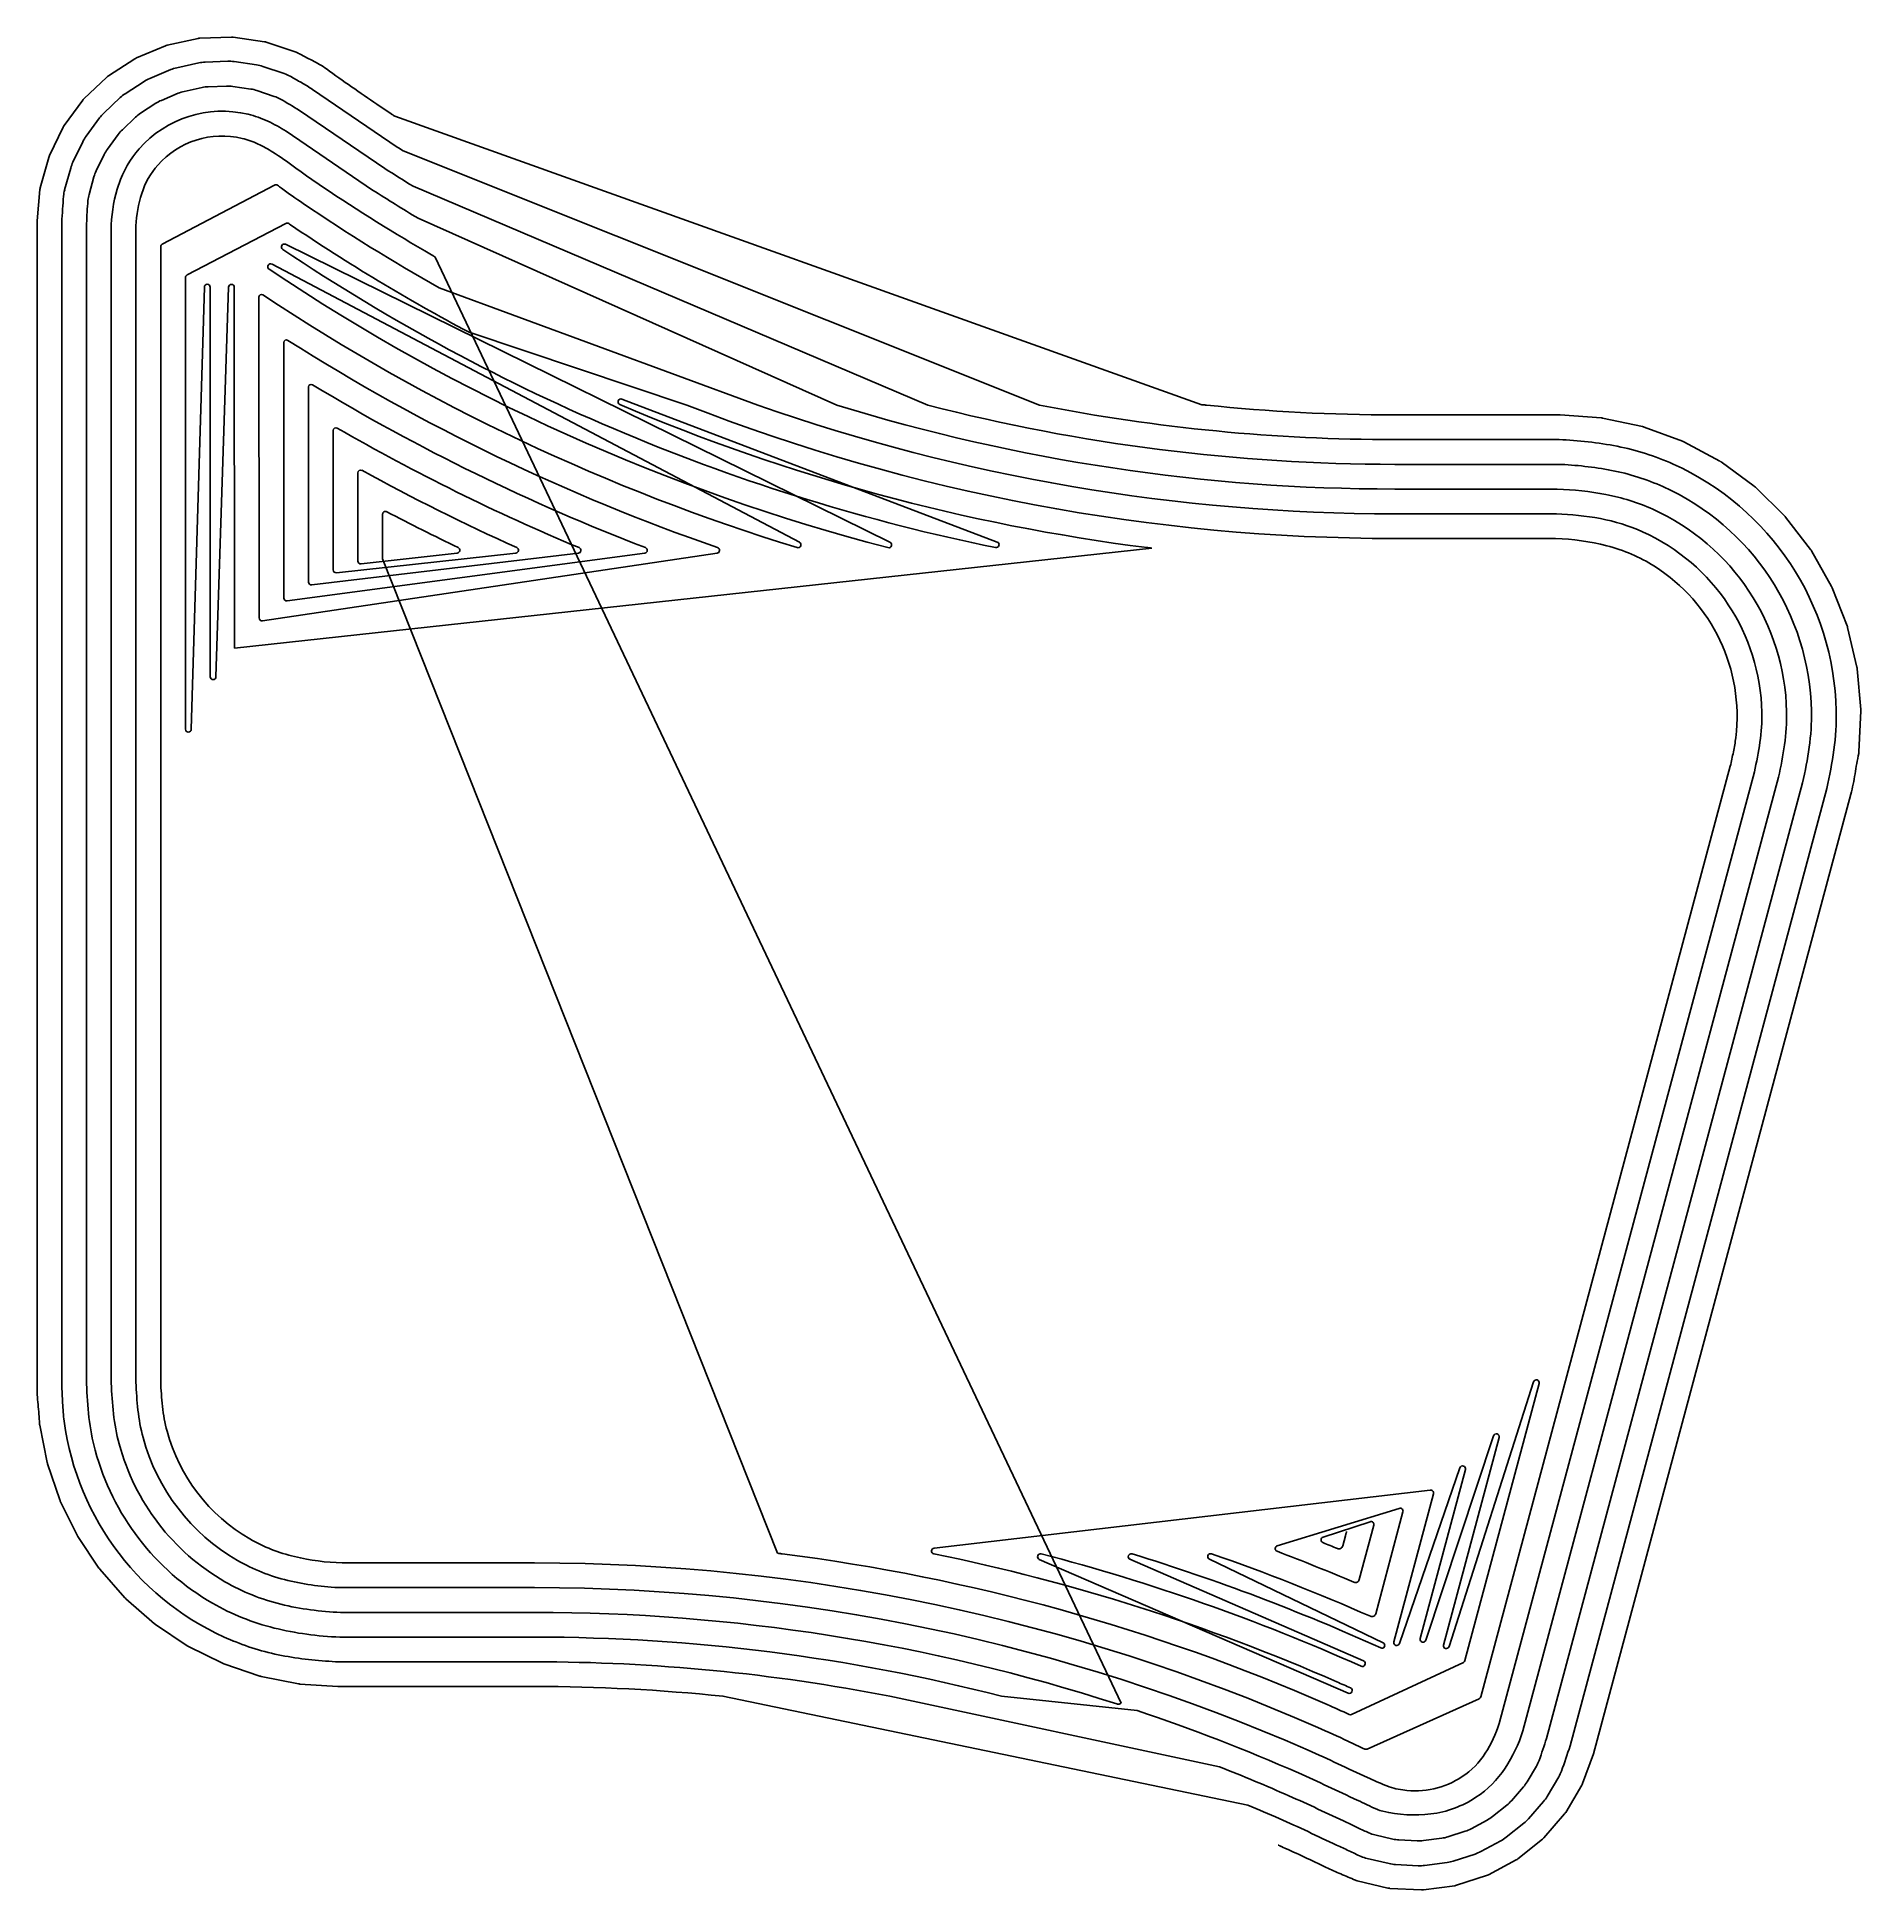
# Model space of a CAD drawing. Extents: x -63 to 63, y -64 to 64.
import ezdxf

# ---------------------------------------------------------------- set-up
doc = ezdxf.new("R2010")
doc.units = 0

msp = doc.modelspace()

# ---------------------------------------------------------------- linework, layer by layer
at = {"layer": '15', "color": 1}
for p, q in [((-53.872, 63.114, -11), (-55.868, 62.277, -11)), ((-51.633, 63.618, -11), (-53.747, 63.153, -11)), ((-49.34, 63.711, -11), (-51.503, 63.634, -11)), ((-47.067, 63.391, -11), (-49.209, 63.704, -11)), ((-44.889, 62.669, -11), (-46.94, 63.361, -11)), ((-55.984, 62.216, -11), (-57.797, 61.034, -11)), ((-53.509, 61.471, -11), (-54.951, 60.867, -11)), ((-51.571, 61.937, -11), (-53.098, 61.601, -11)), ((-49.581, 62.047, -11), (-51.143, 61.991, -11)), ((-47.604, 61.797, -11), (-49.15, 62.023, -11)), ((-45.703, 61.197, -11), (-47.184, 61.697, -11)), ((-57.9, 60.953, -11), (-59.472, 59.465, -11)), ((-55.332, 60.665, -11), (-56.641, 59.812, -11)), ((-51.357, 60.243, -11), (-52.582, 59.974, -11)), ((-49.675, 60.342, -11), (-50.929, 60.297, -11)), ((-48.002, 60.137, -11), (-49.243, 60.319, -11)), ((-46.393, 59.635, -11), (-47.582, 60.037, -11)), ((-37.948, 56.15, -11), (-43.751, 60.108, -11)), ((-59.558, 59.366, -11), (-60.837, 57.62, -11)), ((-56.981, 59.544, -11), (-58.115, 58.47, -11)), ((-54.533, 59.156, -11), (-55.584, 58.471, -11)), ((-52.994, 59.844, -11), (-54.151, 59.359, -11)), ((-38.79, 54.671, -11), (-44.665, 58.67, -11)), ((-60.905, 57.508, -11), (-61.849, 55.561, -11)), ((-58.401, 58.146, -11), (-59.324, 56.885, -11)), ((-55.924, 58.204, -11), (-56.835, 57.341, -11)), ((-59.547, 56.515, -11), (-60.229, 55.109, -11)), ((-57.12, 57.017, -11), (-57.862, 56.005, -11)), ((-39.632, 53.191, -11), (-45.577, 57.233, -11)), ((-61.895, 55.438, -11), (-62.475, 53.353, -11)), ((-58.084, 55.635, -11), (-58.632, 54.506, -11)), ((-60.381, 54.705, -11), (-60.8, 53.2, -11)), ((-58.785, 54.102, -11), (-59.12, 52.893, -11)), ((-62.498, 53.223, -11), (-62.693, 51.068, -11)), ((-62.693, 51.068, -11), (-62.696, -29.002, -11)), ((-60.996, 50.958, -11), (-60.996, -28.971, -11)), ((-59.296, 50.882, -11), (-59.296, -28.915, -11)), ((-57.596, 50.805, -11), (-57.596, -28.859, -11)), ((-55.896, 50.728, -11), (-55.896, -28.804, -11)), ((-54.196, 49.288, -11), (-54.196, -28.748, -11)), ((-52.496, 47.175, -11), (-52.496, 16.109, -11)), ((-50.796, 46.509, -11), (-50.796, 19.718, -11)), ((-49.14, 46.504, -11), (-49.126, 22.002, -11)), ((-47.441, 45.839, -11), (-47.428, 23.76, -11)), ((-45.741, 42.702, -11), (-45.73, 25.133, -11)), ((-44.041, 39.645, -11), (-44.033, 26.233, -11)), ((42.02, 37.723, -11), (30.644, 37.725, -11)), ((44.83, 37.525, -11), (42.02, 37.723, -11)), ((47.686, 36.919, -11), (44.932, 37.51, -11)), ((-42.341, 36.662, -11), (-42.335, 27.07, -11)), ((41.935, 36.025, -11), (30.644, 36.025, -11)), ((50.428, 35.918, -11), (47.785, 36.891, -11)), ((53.003, 34.542, -11), (50.522, 35.876, -11)), ((55.358, 32.818, -11), (53.089, 34.487, -11)), ((-40.641, 33.748, -11), (-40.641, 27.673, -11)), ((41.875, 34.325, -11), (30.644, 34.325, -11)), ((41.815, 32.625, -11), (30.644, 32.625, -11)), ((57.448, 30.779, -11), (55.437, 32.751, -11)), ((-38.941, 30.899, -11), (-38.941, 28.139, -11)), ((41.755, 30.925, -11), (30.644, 30.925, -11)), ((59.231, 28.468, -11), (57.516, 30.703, -11)), ((41.695, 29.225, -11), (30.644, 29.225, -11)), ((60.672, 25.929, -11), (59.288, 28.382, -11)), ((61.741, 23.212, -11), (60.716, 25.836, -11)), ((62.418, 20.373, -11), (61.771, 23.115, -11)), ((62.689, 17.466, -11), (62.434, 20.272, -11)), ((62.55, 14.55, -11), (62.691, 17.364, -11)), ((36.558, -50.439, -11), (53.709, 13.568, -11)), ((37.827, -52.27, -11), (55.366, 13.186, -11)), ((39.449, -52.785, -11), (57.024, 12.804, -11)), ((41.072, -53.299, -11), (58.682, 12.422, -11)), ((42.694, -53.814, -11), (60.339, 12.04, -11)), ((44.304, -54.359, -11), (61.99, 11.633, -11)), ((35.467, -47.942, -11), (40.572, -28.891, -11)), ((-62.511, -31.755, -11), (-62.001, -34.321, -11)), ((33.993, -46.875, -11), (37.817, -32.603, -11)), ((-61.976, -34.413, -11), (-61.135, -36.89, -11)), ((32.396, -46.433, -11), (35.502, -34.808, -11)), ((30.576, -46.663, -11), (33.3, -36.469, -11)), ((-61.099, -36.978, -11), (-59.942, -39.324, -11)), ((29.336, -44.726, -11), (31.208, -37.719, -11)), ((-59.894, -39.406, -11), (-58.441, -41.582, -11)), ((27.067, -40.056, -11), (27.249, -39.373, -11)), ((28.205, -42.378, -11), (29.204, -38.639, -11)), ((-58.383, -41.657, -11), (-56.658, -43.624, -11)), ((-41.715, -41.23, -11), (-28.491, -41.23, -11)), ((-41.77, -42.93, -11), (-28.491, -42.93, -11)), ((-56.591, -43.691, -11), (-54.624, -45.416, -11)), ((-54.548, -45.474, -11), (-52.373, -46.928, -11)), ((-41.826, -44.63, -11), (-28.491, -44.63, -11)), ((-52.291, -46.975, -11), (-49.944, -48.132, -11)), ((-41.882, -46.33, -11), (-28.491, -46.33, -11)), ((-49.857, -48.169, -11), (-47.379, -49.01, -11)), ((-41.937, -48.03, -11), (-28.491, -48.03, -11)), ((-47.287, -49.034, -11), (-44.722, -49.545, -11)), ((-44.627, -49.557, -11), (-42.017, -49.728, -11)), ((-42.017, -49.728, -11), (-28.491, -49.73, -11)), ((43.555, -56.398, -11), (44.304, -54.359, -11)), ((39.737, -56.287, -11), (40.378, -55.203, -11)), ((41.122, -57.285, -11), (41.92, -55.935, -11)), ((38.658, -57.59, -11), (39.484, -56.639, -11)), ((42.393, -58.387, -11), (43.498, -56.517, -11)), ((37.362, -58.676, -11), (38.346, -57.89, -11)), ((39.841, -58.821, -11), (40.869, -57.637, -11)), ((40.893, -60.134, -11), (42.317, -58.493, -11)), ((34.295, -60.068, -11), (35.493, -59.682, -11)), ((35.892, -59.512, -11), (37.001, -58.915, -11)), ((38.304, -60.1, -11), (39.528, -59.121, -11)), ((29.278, -59.932, -11), (30.504, -60.221, -11)), ((30.933, -60.282, -11), (32.19, -60.345, -11)), ((32.624, -60.328, -11), (33.872, -60.163, -11)), ((36.561, -61.082, -11), (37.942, -60.339, -11)), ((39.102, -61.581, -11), (40.798, -60.225, -11)), ((28.738, -61.551, -11), (30.264, -61.911, -11)), ((30.693, -61.972, -11), (32.259, -62.051, -11)), ((32.692, -62.033, -11), (34.247, -61.829, -11)), ((34.67, -61.734, -11), (36.162, -61.252, -11)), ((37.079, -62.683, -11), (38.992, -61.654, -11)), ((28.064, -63.093, -11), (30.178, -63.591, -11)), ((30.308, -63.61, -11), (32.477, -63.719, -11)), ((32.609, -63.714, -11), (34.762, -63.43, -11)), ((34.891, -63.401, -11), (36.958, -62.734, -11))]:
    msp.add_line(p, q, dxfattribs=at)
at = {"layer": '15', "color": 2}
for p, q in [((-38.357, 58.439, -11), (-39.331, 59.095, -11)), ((-38.319, 58.413, -10.996), (-38.357, 58.439, -11)), ((-38.281, 58.387, -10.985), (-38.319, 58.413, -10.996)), ((-38.245, 58.363, -10.967), (-38.281, 58.387, -10.985)), ((-38.211, 58.341, -10.943), (-38.245, 58.363, -10.967)), ((-38.182, 58.321, -10.912), (-38.211, 58.341, -10.943)), ((-38.156, 58.304, -10.876), (-38.182, 58.321, -10.912)), ((-38.136, 58.29, -10.836), (-38.156, 58.304, -10.876)), ((-38.121, 58.28, -10.793), (-38.136, 58.29, -10.836)), ((-38.112, 58.274, -10.747), (-38.121, 58.28, -10.793)), ((-38.109, 58.272, -10.7), (-38.112, 58.274, -10.747)), ((6.228, 38.395, -11), (-37.537, 55.888, -11)), ((-46.375, 53.535, -11), (-54.09, 49.465, -11)), ((-1.459, 38.395, -11), (-36.849, 53.451, -11)), ((-7.704, 38.394, -11), (-36.508, 51.253, -11)), ((-45.595, 50.891, -11), (-52.389, 47.352, -11)), ((-45.611, 49.457, -11), (-4.059, 28.971, -11)), ((-35.579, 48.73, -11), (-36.042, 49.001, -11)), ((-35.539, 48.706, -10.996), (-35.579, 48.73, -11)), ((-35.499, 48.683, -10.985), (-35.539, 48.706, -10.996)), ((-35.462, 48.661, -10.967), (-35.499, 48.683, -10.985)), ((-35.427, 48.641, -10.943), (-35.462, 48.661, -10.967)), ((-35.396, 48.623, -10.912), (-35.427, 48.641, -10.943)), ((-35.37, 48.607, -10.876), (-35.396, 48.623, -10.912)), ((-35.349, 48.595, -10.836), (-35.37, 48.607, -10.876)), ((-35.333, 48.586, -10.793), (-35.349, 48.595, -10.836)), ((-35.324, 48.58, -10.747), (-35.333, 48.586, -10.793)), ((-35.32, 48.578, -10.7), (-35.324, 48.58, -10.747)), ((-35.32, 48.578, -10.625), (-35.32, 48.578, -10.7)), ((-46.545, 48.092, -11), (-10.291, 28.968, -11)), ((-52.096, 16.103, -11), (-51.196, 46.515, -11)), ((-50.397, 19.712, -11), (-49.54, 46.511, -11)), ((-13.141, 38.395, -11), (-35.055, 46.473, -11)), ((-18.025, 38.394, -11), (-33, 43.408, -11)), ((-22.487, 38.815, -11), (3.309, 28.982, -11)), ((17.386, 38.428, -10.747), (17.383, 38.429, -10.7)), ((17.397, 38.427, -10.793), (17.386, 38.428, -10.747)), ((17.415, 38.425, -10.836), (17.397, 38.427, -10.793)), ((17.439, 38.423, -10.876), (17.415, 38.425, -10.836)), ((17.47, 38.42, -10.912), (17.439, 38.423, -10.876)), ((17.506, 38.416, -10.943), (17.47, 38.42, -10.912)), ((17.545, 38.412, -10.967), (17.506, 38.416, -10.943)), ((17.589, 38.407, -10.985), (17.545, 38.412, -10.967)), ((17.634, 38.402, -10.996), (17.589, 38.407, -10.985)), ((17.681, 38.398, -11), (17.634, 38.402, -10.996)), ((17.693, 38.396, -11), (17.681, 38.398, -11)), ((-47.199, 23.562, -11), (-15.952, 28.213, -11)), ((-45.504, 24.935, -11), (-20.916, 28.216, -11)), ((-43.809, 26.035, -11), (-25.485, 28.215, -11)), ((-42.113, 26.871, -11), (-29.776, 28.222, -11)), ((-40.419, 27.475, -11), (-33.81, 28.221, -11)), ((-38.941, 28.139, -11), (-38.941, 28.127, -11)), ((-38.941, 28.127, -11), (-38.941, 28.08, -10.996)), ((-38.941, 28.08, -10.996), (-38.941, 28.034, -10.985)), ((13.655, 28.595, -11), (13.625, 28.598, -11)), ((13.701, 28.589, -10.996), (13.655, 28.595, -11)), ((13.747, 28.583, -10.985), (13.701, 28.589, -10.996)), ((13.79, 28.577, -10.967), (13.747, 28.583, -10.985)), ((13.83, 28.572, -10.943), (13.79, 28.577, -10.967)), ((13.865, 28.568, -10.912), (13.83, 28.572, -10.943)), ((13.896, 28.564, -10.876), (13.865, 28.568, -10.912)), ((13.92, 28.561, -10.836), (13.896, 28.564, -10.876)), ((13.938, 28.559, -10.793), (13.92, 28.561, -10.836)), ((13.949, 28.557, -10.747), (13.938, 28.559, -10.793)), ((13.952, 28.557, -10.7), (13.949, 28.557, -10.747)), ((13.952, 28.557, 0.6), (13.952, 28.557, -10.7)), ((-38.941, 28.034, -10.985), (-38.941, 27.991, -10.967)), ((-38.941, 27.991, -10.967), (-38.941, 27.951, -10.943)), ((-38.941, 27.951, -10.943), (-38.941, 27.915, -10.912)), ((-38.941, 27.915, -10.912), (-38.941, 27.884, -10.876)), ((-38.941, 27.884, -10.876), (-38.941, 27.86, -10.836)), ((-38.941, 27.86, -10.836), (-38.941, 27.842, -10.793)), ((-38.941, 27.842, -10.793), (-38.941, 27.831, -10.747)), ((-38.941, 27.831, -10.747), (-38.941, 27.827, -10.7)), ((-49.126, 22.002, -11), (-49.126, 21.99, -11)), ((-49.126, 21.99, -11), (-49.126, 21.943, -10.996)), ((-49.126, 21.943, -10.996), (-49.126, 21.897, -10.985)), ((-49.126, 21.897, -10.985), (-49.126, 21.854, -10.967)), ((-49.126, 21.854, -10.967), (-49.126, 21.814, -10.943)), ((-49.126, 21.814, -10.943), (-49.126, 21.778, -10.912)), ((-49.126, 21.778, -10.912), (-49.126, 21.747, -10.876)), ((-49.126, 21.747, -10.876), (-49.126, 21.723, -10.836)), ((-49.126, 21.723, -10.836), (-49.126, 21.705, -10.793)), ((-49.126, 21.705, -10.793), (-49.126, 21.694, -10.747)), ((-49.126, 21.694, -10.747), (-49.126, 21.69, -10.7)), ((40.188, -28.778, -11), (34.377, -46.987, -11)), ((37.434, -32.488, -11), (32.779, -46.547, -11)), ((35.12, -34.691, -11), (30.959, -46.779, -11)), ((33.084, -36.218, -11), (-1.029, -40.209, -11)), ((30.956, -37.476, -11), (22.565, -40.053, -11)), ((28.948, -38.397, -11), (25.713, -39.46, -11)), ((27.249, -39.373, -11), (27.252, -39.362, -11)), ((27.252, -39.362, -11), (27.265, -39.316, -10.996)), ((27.265, -39.316, -10.996), (27.276, -39.272, -10.985)), ((27.276, -39.272, -10.985), (27.288, -39.23, -10.967)), ((27.288, -39.23, -10.967), (27.298, -39.191, -10.943)), ((27.298, -39.191, -10.943), (27.307, -39.157, -10.912)), ((27.307, -39.157, -10.912), (27.315, -39.127, -10.876)), ((27.315, -39.127, -10.876), (27.321, -39.103, -10.836)), ((27.321, -39.103, -10.836), (27.326, -39.086, -10.793)), ((27.326, -39.086, -10.793), (27.329, -39.075, -10.747)), ((27.329, -39.075, -10.747), (27.33, -39.072, -10.7)), ((-11.8, -40.562, 0.6), (-11.8, -40.562, -10.7)), ((-11.8, -40.562, -10.7), (-11.796, -40.562, -10.747)), ((-11.796, -40.562, -10.747), (-11.785, -40.563, -10.793)), ((-11.785, -40.563, -10.793), (-11.767, -40.566, -10.836)), ((-11.767, -40.566, -10.836), (-11.743, -40.569, -10.876)), ((-11.743, -40.569, -10.876), (-11.713, -40.573, -10.912)), ((-11.713, -40.573, -10.912), (-11.677, -40.577, -10.943)), ((-11.677, -40.577, -10.943), (-11.637, -40.582, -10.967)), ((-11.637, -40.582, -10.967), (-11.594, -40.588, -10.985)), ((-11.594, -40.588, -10.985), (-11.549, -40.593, -10.996)), ((-11.549, -40.593, -10.996), (-11.502, -40.599, -11)), ((-11.502, -40.599, -11), (-11.472, -40.603, -11)), ((27.439, -50.193, -11), (6.204, -40.983, -11)), ((28.49, -47.971, -11), (12.441, -40.981, -11)), ((29.844, -46.718, -11), (17.9, -40.974, -11)), ((27.676, -51.653, -11), (35.359, -48.071, -11)), ((-15.54, -50.401, -11), (20.55, -57.885, -11)), ((-4.075, -50.4, -11), (18.602, -55.259, -11)), ((3.611, -50.399, -11), (12.933, -51.387, -11)), ((11.542, -50.93, -11), (11.58, -50.939, -10.992)), ((11.58, -50.939, -10.992), (11.618, -50.944, -10.985)), ((11.618, -50.944, -10.985), (11.656, -50.943, -10.977)), ((11.656, -50.943, -10.977), (11.704, -50.936, -10.945)), ((11.704, -50.936, -10.945), (11.75, -50.921, -10.912)), ((11.75, -50.921, -10.912), (11.779, -50.907, -10.863)), ((11.779, -50.907, -10.863), (11.807, -50.89, -10.815)), ((11.807, -50.89, -10.815), (11.825, -50.876, -10.7)), ((28.745, -54.031, -11), (36.447, -50.57, -11)), ((22.634, -60.639, 0.6), (22.634, -60.639, -10.7)), ((22.634, -60.639, -10.7), (22.637, -60.64, -10.747)), ((22.637, -60.64, -10.747), (22.647, -60.645, -10.793)), ((22.647, -60.645, -10.793), (22.664, -60.652, -10.836)), ((22.664, -60.652, -10.836), (22.686, -60.662, -10.876)), ((22.686, -60.662, -10.876), (22.714, -60.675, -10.912)), ((22.714, -60.675, -10.912), (22.747, -60.689, -10.943)), ((22.747, -60.689, -10.943), (22.783, -60.706, -10.967)), ((22.783, -60.706, -10.967), (22.823, -60.724, -10.985)), ((22.823, -60.724, -10.985), (22.865, -60.743, -10.996)), ((22.865, -60.743, -10.996), (22.908, -60.762, -11)), ((22.908, -60.762, -11), (22.935, -60.774, -11))]:
    msp.add_line(p, q, dxfattribs=at)
at = {"layer": '15', "color": 3}
for p, q in [((17.383, 38.429, 5), (-38.109, 58.272, 5)), ((11.825, -50.876, 5), (-35.32, 48.578, 5)), ((17.383, 38.429, -10.7), (17.383, 38.429, 5)), ((-49.126, 21.69, 5), (13.952, 28.557, 5)), ((-38.941, 27.827, -10.7), (-38.941, 27.827, 5)), ((-38.941, 27.827, 5), (-11.8, -40.562, 5)), ((-49.126, 21.69, -10.7), (-49.126, 21.69, 5)), ((27.33, -39.072, -10.7), (27.33, -39.072, 15)), ((11.825, -50.876, -10.7), (11.825, -50.876, 5)), ((22.634, -60.639, 15), (22.634, -60.639, 15)), ((22.634, -60.639, 15), (22.634, -60.639, 5))]:
    msp.add_line(p, q, dxfattribs=at)
at = {"layer": '15', "color": 4}
for p, q in [((-38.109, 58.272, 5), (-38.109, 58.272, -10.7)), ((-35.32, 48.578, 5), (-35.32, 48.578, -10.625)), ((13.952, 28.557, 5), (13.952, 28.557, 0.6)), ((-11.8, -40.562, 5), (-11.8, -40.562, 0.6)), ((22.634, -60.639, 5), (22.634, -60.639, 0.6))]:
    msp.add_line(p, q, dxfattribs=at)
at = {"layer": '15', "color": 1}
for centre, radius, start, end in [((-53.591, 62.443, -11), 0.727, 102.39039, 112.7396), ((-51.477, 62.907, -11), 0.727, 92.04424, 102.39045), ((-49.314, 62.985, -11), 0.727, 81.69537, 92.04423), ((-47.172, 62.672, -11), 0.727, 71.34816, 81.69537), ((-45.122, 61.98, -11), 0.727, 60.99891, 71.34825), ((-34.934, 80.357, -11), 20.285, -119.00112, -115.81927), ((-55.587, 61.606, -11), 0.727, 112.73937, 123.08703), ((-52.584, 59.262, -11), 2.395, 102.39043, 112.73944), ((-51.058, 59.597, -11), 2.395, 92.04418, 102.39043), ((-49.496, 59.653, -11), 2.395, 81.69547, 92.04418), ((-47.95, 59.427, -11), 2.395, 71.34826, 81.69547), ((-46.469, 58.928, -11), 2.395, 60.9989, 71.34826), ((-46.561, 56.328, -11), 6.409, 54.09895, 64.18076), ((30.646, 162.98, -11), 125.255, -125.90104, -123.96416), ((-57.4, 60.425, -11), 0.727, 123.08728, 133.43307), ((-54.025, 58.658, -11), 2.395, 112.73944, 123.08728), ((-52.069, 57.635, -11), 2.395, 102.39036, 112.73935), ((-50.843, 57.904, -11), 2.395, 92.04418, 102.39043), ((-49.589, 57.949, -11), 2.395, 81.69546, 92.04419), ((-48.348, 57.767, -11), 2.395, 71.34826, 81.69547), ((-67.346, 21.267, -11), 45.455, 59.86088, 60.99888), ((-55.82, 41.119, -11), 22.5, 57.56178, 59.86089), ((-58.972, 58.937, -11), 0.727, 133.43285, 143.78173), ((-55.334, 57.805, -11), 2.395, 123.08715, 133.43301), ((-53.226, 57.15, -11), 2.395, 112.73935, 123.08728), ((-47.159, 57.366, -11), 2.395, 60.9989, 71.34826), ((-58.936, 36.121, -11), 26.686, 57.67103, 60.99888), ((-60.25, 57.191, -11), 0.727, 143.78197, 154.13109), ((-56.469, 56.731, -11), 2.395, 133.43301, 143.78185), ((-54.277, 56.465, -11), 2.395, 123.08728, 133.43308), ((-49.969, 51.002, -11), 7.61, 76.52318, 138.60746), ((-49.837, 51.553, -11), 7.044, 64.79819, 76.52184), ((-51.722, 47.547, -11), 11.47, 57.60696, 64.7982), ((-57.392, 55.47, -11), 2.395, 143.78185, 154.13106), ((-55.188, 55.602, -11), 2.395, 133.43308, 143.78191), ((-49.969, 51.002, -11), 5.903, 76.5236, 138.60745), ((-49.874, 51.397, -11), 5.496, 64.43008, 76.52182), ((-51.714, 47.552, -11), 9.759, 57.62889, 64.43009), ((30.644, 162.975, -11), 126.95, -122.70457, -122.48465), ((-61.195, 55.243, -11), 0.727, 154.13109, 164.47782), ((-58.074, 54.064, -11), 2.395, 154.1311, 164.4778), ((-55.929, 54.59, -11), 2.395, 143.78191, 154.13118), ((-50.381, 51.365, -11), 7.06, 138.60746, 161.69109), ((-50.318, 51.31, -11), 5.437, 138.60747, 162.50312), ((-59.479, 35.304, -11), 24.261, 53.35832, 57.62888), ((-56.477, 53.461, -11), 2.395, 154.13115, 164.47789), ((-47.278, 50.339, -11), 10.329, 161.69108, 177.41272), ((-19.964, 88.43, -11), 41.95, -126.64169, -124.17226), ((30.644, 162.975, -11), 132.05, -124.17227, -120.33191), ((30.644, 162.975, -11), 128.65, -122.66426, -121.64318), ((-61.774, 53.158, -11), 0.727, 164.47819, 174.82549), ((-16.493, 48.947, -11), 44.548, 175.07171, 177.41273), ((-58.492, 52.559, -11), 2.395, 164.47789, 174.8255), ((-35.955, 50.363, -11), 23.338, 174.82547, 176.77668), ((-56.813, 52.252, -11), 2.395, 164.47789, 174.8255), ((-47.23, 50.336, -11), 8.675, 162.50309, 177.41271), ((-60.625, 33.478, -11), 24.714, 53.41086, 54.19116), ((-20.483, 87.55, -11), 42.63, -126.58915, -124.13171), ((30.644, 162.975, -11), 133.75, -124.13171, -119.42012), ((30.644, 162.975, -11), 130.35, -122.62475, -121.00858), ((12.221, 47.65, -11), 71.59, 176.77667, 177.41273), ((-21.001, 86.672, -11), 43.312, -124.27002, -124.09192), ((30.644, 162.975, -11), 135.45, -124.09193, -118.0258), ((30.644, 162.975, -11), 137.15, -123.88003, -101.54381), ((30.787, 163.18, -11), 139.055, -123.89009, -104.5719), ((-47.266, 45.839, -11), 0.175, 56.37057, 180), ((30.793, 163.199, -11), 140.774, -123.62914, -107.03335), ((-45.563, 42.702, -11), 0.178, 57.63982, 180), ((30.8, 163.22, -11), 142.495, -122.35926, -109.13755), ((-43.86, 39.645, -11), 0.182, 58.86377, 180), ((30.806, 163.243, -11), 144.218, -121.1364, -110.99748), ((30.644, 162.975, -11), 135.45, -113.16382, -97.21823), ((30.644, 162.975, -11), 133.75, -111.33878, -90), ((30.644, 162.975, -11), 132.05, -109.36452, -90), ((30.644, 162.975, -11), 130.35, -107.10946, -90), ((30.644, 162.975, -11), 128.65, -104.45003, -90), ((30.644, 162.975, -11), 126.95, -101.08899, -90), ((30.646, 162.98, -11), 125.255, -95.93592, -90.0008), ((44.779, 36.799, -11), 0.727, 77.88538, 85.96132), ((-42.156, 36.662, -11), 0.185, 60.04355, 180), ((30.813, 163.267, -11), 145.943, -119.95717, -112.66796), ((41.032, 10.415, -11), 25.625, 78.96332, 87.98067), ((47.534, 36.208, -11), 0.727, 69.80702, 77.88557), ((50.177, 35.236, -11), 0.727, 61.731, 69.80692), ((42.581, 18.357, -11), 17.534, 65.76903, 78.96332), ((52.659, 33.901, -11), 0.727, 53.65327, 61.73112), ((-40.453, 33.748, -11), 0.188, 61.18051, 180), ((30.82, 163.294, -11), 147.669, -118.81854, -114.20125), ((41.033, 10.446, -11), 23.894, 79.10087, 87.98067), ((42.538, 18.262, -11), 15.935, 65.76902, 79.10086), ((41.969, 16.998, -11), 19.025, 1.15402, 65.76903), ((41.034, 10.463, -11), 22.175, 79.26532, 87.98067), ((42.493, 18.162, -11), 14.339, 65.76903, 79.26532), ((41.969, 16.998, -11), 17.321, 1.1541, 65.76903), ((54.928, 32.232, -11), 0.727, 45.5766, 53.65338), ((-38.75, 30.899, -11), 0.192, 62.28146, 180), ((30.827, 163.323, -11), 149.398, -117.71783, -115.60846), ((41.034, 10.461, -11), 20.477, 79.46541, 87.98067), ((42.446, 18.058, -11), 12.749, 65.76902, 79.46541), ((41.969, 16.998, -11), 15.616, 1.15422, 65.76902), ((56.939, 30.26, -11), 0.727, 37.5, 45.5767), ((41.969, 16.998, -11), 13.912, 1.15435, 65.76902), ((41.104, 12.461, -11), 16.775, 75.79157, 87.98068), ((42.442, 17.746, -11), 11.323, 57.69214, 75.79156), ((58.654, 28.025, -11), 0.727, 29.42319, 37.49994), ((41.969, 16.998, -11), 12.208, -6.92326, 57.69213), ((60.038, 25.571, -11), 0.727, 21.34662, 29.42334), ((61.064, 22.948, -11), 0.727, 13.26913, 21.34673), ((61.71, 20.206, -11), 0.727, 5.19156, 13.26921), ((43.414, 17.027, -11), 12.466, -8.35198, 1.15306), ((43.639, 17.031, -11), 13.946, -8.20656, 1.15307), ((43.859, 17.036, -11), 15.431, -8.08571, 1.15306), ((44.074, 17.04, -11), 16.92, -7.98367, 1.15306), ((61.965, 17.4, -11), 0.727, -2.88522, 5.19158), ((42.841, 16.892, -11), 11.33, -11.96882, -6.92274), ((-1.364, 26.263, -11), 56.517, -12.98009, -11.96882), ((30.439, 18.932, -11), 25.581, -12.98009, -8.35198), ((30.401, 18.941, -11), 27.321, -12.98009, -8.20657), ((30.321, 18.959, -11), 29.105, -12.98009, -8.08571), ((30.211, 18.984, -11), 30.918, -12.98009, -7.98367), ((103.963, 6.426, -11), 42.196, 169.03988, 170.98766), ((61.823, 14.587, -11), 0.727, -10.96008, -2.88537), ((48.726, 15.187, -11), 13.732, -15.00006, -9.01234), ((-48.96, -29.002, -11), 13.737, 180, -174.44201), ((16.014, -26.45, -11), 77.052, -178.12501, -177.1876), ((-30.206, -27.963, -11), 29.106, -178.12501, -173.57963), ((-30.288, -27.965, -11), 27.323, -178.12501, -173.69178), ((-30.327, -27.967, -11), 25.583, -178.12501, -173.82672), ((-30.305, -27.966, -11), 23.904, -178.12502, -173.99216), ((-104.646, -34.421, -11), 42.213, 3.74997, 5.55798), ((-45.551, -29.474, -11), 15.412, -177.1876, -172.4999), ((-43.143, -29.317, -11), 10.996, -173.99216, -165.0002), ((-61.798, -31.613, -11), 0.727, -176.24996, -168.74978), ((-41.969, -29.002, -11), 19.025, -172.50028, -112.49953), ((-43.795, -29.492, -11), 15.431, -173.57962, -165.00019), ((-43.584, -29.435, -11), 13.946, -173.69179, -165.0002), ((-43.367, -29.377, -11), 12.467, -173.82672, -165.0002), ((-41.969, -29.003, -11), 15.617, -165.00036, -119.99964), ((-41.969, -29.003, -11), 13.914, -165.00037, -119.99963), ((-41.969, -29.003, -11), 12.21, -165.00038, -119.99965), ((-61.288, -34.179, -11), 0.727, -168.74978, -161.25045), ((-41.969, -29.003, -11), 17.321, -165.00035, -119.99964), ((-60.447, -36.656, -11), 0.727, -161.25074, -153.74934), ((-59.29, -39.002, -11), 0.727, -153.74948, -146.24875), ((-42.411, -29.767, -11), 11.328, -119.99965, -103.19549), ((-28.491, -174.98, -11), 135.45, 66.27603, 82.78177), ((-28.491, -174.98, -11), 137.15, 66.28707, 78.45619), ((-28.691, -175.399, -11), 139.269, 65.8315, 75.43419), ((-28.698, -175.43, -11), 141.001, 65.54418, 72.97745), ((-28.705, -175.464, -11), 142.735, 66.16672, 70.87776), ((-28.713, -175.501, -11), 144.471, 66.95649, 69.21583), ((-28.721, -175.54, -11), 146.21, 67.72633, 68.14765), ((26.802, -39.985, -11), 0.275, -112.27385, -14.99959), ((-57.836, -41.178, -11), 0.727, -146.2485, -138.75037), ((-42.448, -29.832, -11), 12.957, -119.99964, -103.46093), ((-41.166, -24.457, -11), 16.782, -103.19548, -91.87499), ((-28.491, -174.98, -11), 133.75, 66.26477, 90), ((-42.483, -29.891, -11), 14.591, -119.99965, -103.67299), ((-41.166, -24.477, -11), 18.463, -103.46093, -91.87498), ((-28.491, -174.98, -11), 132.05, 66.2533, 90), ((27.943, -42.308, -11), 0.271, -113.04341, -15.00021), ((-56.111, -43.145, -11), 0.727, -138.75037, -131.25132), ((-42.515, -29.948, -11), 16.23, -119.99964, -103.84629), ((-41.166, -24.481, -11), 20.159, -103.67298, -91.87499), ((-54.144, -44.869, -11), 0.727, -131.25113, -123.74934), ((-41.166, -24.475, -11), 21.866, -103.84629, -91.87499), ((-28.491, -174.98, -11), 130.35, 72.11385, 90), ((29.078, -44.657, -11), 0.267, -113.83303, -14.99969), ((-51.969, -46.323, -11), 0.727, -123.74959, -116.24958), ((-42.539, -30.377, -11), 17.537, -112.49952, -100.2488), ((-28.491, -174.98, -11), 128.65, 75.54997, 90), ((-49.623, -47.48, -11), 0.727, -116.24971, -108.74955), ((-41.099, -22.413, -11), 25.63, -100.24881, -91.87499), ((-28.491, -174.98, -11), 126.95, 78.91102, 90), ((-47.146, -48.321, -11), 0.727, -108.74926, -101.25052), ((-44.58, -48.831, -11), 0.727, -101.25052, -93.75004), ((-9.736, -132.279, -11), 90.512, 65.63725, 66.28707), ((-28.493, -174.987, -11), 125.258, 84.06418, 89.9992), ((-28.491, -174.98, -11), 130.35, 66.2416, 71.4703), ((-9.893, -132.66, -11), 89.224, 65.21698, 66.27603), ((-10.052, -133.043, -11), 87.938, 64.77867, 66.26477), ((128.681, 161.494, -11), 237.636, -115.22133, -114.91296), ((29.559, -49.648, -11), 8.674, -32.55961, -17.59605), ((29.605, -49.663, -11), 10.328, -33.3741, -17.59605), ((-24.855, -32.391, -11), 69.162, -18.2568, -17.59604), ((-10.211, -133.427, -11), 86.654, 64.76313, 66.2533), ((32.287, -51.39, -11), 5.437, -56.53755, -32.55959), ((18.399, -46.66, -11), 23.615, -20.19203, -18.2568), ((0.573, -40.456, -11), 44.188, -19.96457, -17.59604), ((-28.491, -174.98, -11), 128.65, 66.22967, 68.52731), ((-10.371, -133.814, -11), 85.372, 64.74729, 66.2416), ((125.235, 153.93, -11), 231.025, -115.23687, -114.67794), ((41.904, -27.43, -11), 31.436, -114.67794, -112.33101), ((32.031, -51.003, -11), 5.902, -98.07779, -56.53755), ((32.333, -51.46, -11), 7.061, -56.53756, -33.3741), ((38.316, -53.985, -11), 2.395, -30.57467, -20.19203), ((39.858, -54.716, -11), 2.395, -30.57467, -20.19208), ((-10.532, -134.202, -11), 84.093, 64.73114, 66.22967), ((121.847, 146.493, -11), 224.552, -115.25271, -114.6846), ((31.931, -51.708, -11), 5.189, -112.33101, -98.07779), ((37.675, -55.069, -11), 2.395, -40.96386, -30.57467), ((39.06, -56.066, -11), 2.395, -40.96379, -30.57467), ((42.872, -56.147, -11), 0.727, -30.57469, -20.19195), ((-28.491, -174.98, -11), 126.95, 66.21751, 67.27518), ((118.514, 139.18, -11), 218.216, -115.26886, -114.69139), ((18.888, -77.514, -11), 21.983, 63.38332, 65.3154), ((35.158, -45.046, -11), 14.334, -116.61668, -113.6534), ((30.369, -55.982, -11), 2.395, -113.65342, -103.27106), ((31.978, -49.158, -11), 9.406, -103.27103, -83.01353), ((32.243, -51.324, -11), 7.223, -83.01352, -56.53756), ((36.85, -56.019, -11), 2.395, -51.34394, -40.96379), ((41.767, -58.017, -11), 0.727, -40.96375, -30.57453), ((-10.693, -134.592, -11), 82.815, 64.71467, 66.21751), ((115.235, 131.989, -11), 212.013, -115.28533, -114.69832), ((14.363, -87.35, -11), 31.109, 63.77292, 65.30861), ((36.315, -42.791, -11), 18.564, -116.22709, -113.6534), ((29.828, -57.601, -11), 2.395, -113.65338, -103.27099), ((34.758, -57.402, -11), 2.395, -72.11557, -61.73123), ((35.866, -56.806, -11), 2.395, -61.73119, -51.34387), ((38.032, -57.251, -11), 2.395, -51.34394, -40.96379), ((-28.493, -174.987, -11), 125.258, 64.24951, 65.75879), ((8.407, -100.291, -11), 43.655, 64.08572, 65.30168), ((37.747, -39.907, -11), 23.48, -115.91428, -113.6534), ((31.053, -57.89, -11), 2.395, -103.27102, -92.88451), ((32.311, -57.953, -11), 2.395, -92.88456, -82.49998), ((33.559, -57.789, -11), 2.395, -82.50008, -72.11566), ((35.427, -58.973, -11), 2.395, -72.11554, -61.73119), ((36.808, -58.23, -11), 2.395, -61.73123, -51.34387), ((40.343, -59.657, -11), 0.727, -51.3439, -40.96378), ((34.697, -43.984, -11), 20.189, -115.7505, -112.63025), ((29.287, -59.22, -11), 2.395, -113.65338, -103.27106), ((30.814, -59.58, -11), 2.395, -103.27102, -92.88451), ((32.38, -59.659, -11), 2.395, -92.88456, -82.49998), ((33.934, -59.454, -11), 2.395, -82.49998, -72.11566), ((38.647, -61.014, -11), 0.727, -61.73114, -51.3439), ((3.24, -119.442, -11), 61.563, 66.34661, 67.36975), ((28.231, -62.385, -11), 0.727, -113.65347, -103.2711), ((30.345, -62.883, -11), 0.727, -103.2711, -92.88462), ((32.514, -62.993, -11), 0.727, -92.88447, -82.50014), ((34.667, -62.709, -11), 0.727, -82.5001, -72.11566), ((36.734, -62.042, -11), 0.727, -72.11575, -61.73141)]:
    msp.add_arc(centre, radius, start, end, dxfattribs=at)
at = {"layer": '15', "color": 2}
for centre, start, end in [((-46.282, 53.358, -11), 54.19173, 117.81483), ((-45.503, 50.714, -11), 55.7304, 117.51372), ((-53.996, 49.288, -11), 117.81483, 180), ((-45.699, 49.278, -11), 63.75556, -123.88072), ((-52.296, 47.175, -11), 117.51321, 180), ((-46.638, 47.915, -11), 62.18761, -123.8895), ((-50.996, 46.509, -11), 0, 178.30478), ((-49.34, 46.504, -11), 0.03279, 178.1692), ((-22.558, 38.628, -11), 69.13404, -113.16394), ((-33.832, 28.42, -11), -83.55512, 64.39218), ((-29.798, 28.421, -11), -83.75249, 65.79861), ((-25.509, 28.414, -11), -83.21352, 67.33213), ((-20.943, 28.415, -11), -82.39839, 69.00274), ((-15.981, 28.411, -11), -81.53394, 70.86238), ((-10.385, 28.791, -11), -107.03347, 62.18811), ((-4.148, 28.791, -11), -104.57192, 63.75482), ((3.238, 28.795, -11), -101.54391, 69.13397), ((-42.135, 27.07, -11), -179.96011, -83.75304), ((-40.441, 27.673, -11), 180, -83.55512), ((-43.833, 26.233, -11), -179.96175, -83.21406), ((-45.53, 25.133, -11), -179.96339, -82.39893), ((-47.228, 23.76, -11), -179.96558, -81.53475), ((-50.596, 19.718, -11), 180, -1.8308), ((-52.296, 16.109, -11), 180, -1.69525), ((40.379, -28.839, -11), -15.00002, 162.30013), ((37.624, -32.551, -11), -15.00055, 161.67944), ((35.309, -34.756, -11), -14.96077, 161.00346), ((33.107, -36.417, -11), -14.95972, 96.67255), ((31.015, -37.667, -11), -14.95866, 107.07115), ((25.775, -39.65, -11), 108.18371, -111.85184), ((29.011, -38.587, -11), -14.95746, 108.18319), ((-1.005, -40.408, -11), 96.67276, -101.54387), ((6.284, -40.799, -11), 75.43404, -113.44691), ((12.521, -40.798, -11), 72.97768, -113.53426), ((17.987, -40.794, -11), 70.87819, -115.67945), ((22.623, -40.244, -11), 107.07115, -110.78436), ((29.758, -46.898, -11), -114.45571, 64.32008), ((30.77, -46.714, -11), 165.04014, -18.99636), ((32.589, -46.484, -11), 165.03923, -18.32056), ((34.186, -46.926, -11), 164.99974, -17.70021), ((28.411, -48.155, -11), -114.1686, -23.85156), ((28.411, -48.155, -11), -23.85156, 66.46549), ((35.274, -47.89, -11), -65.00298, -15.00055), ((27.519, -50.009, -11), -113.44641, 65.63672), ((36.365, -50.388, -11), -65.80449, -15.00055), ((27.592, -51.472, -11), -114.78335, -65.00397), ((28.663, -53.848, -11), -114.91295, -65.804)]:
    msp.add_arc(centre, 0.2, start, end, dxfattribs=at)

doc.saveas('drawing.dxf')
